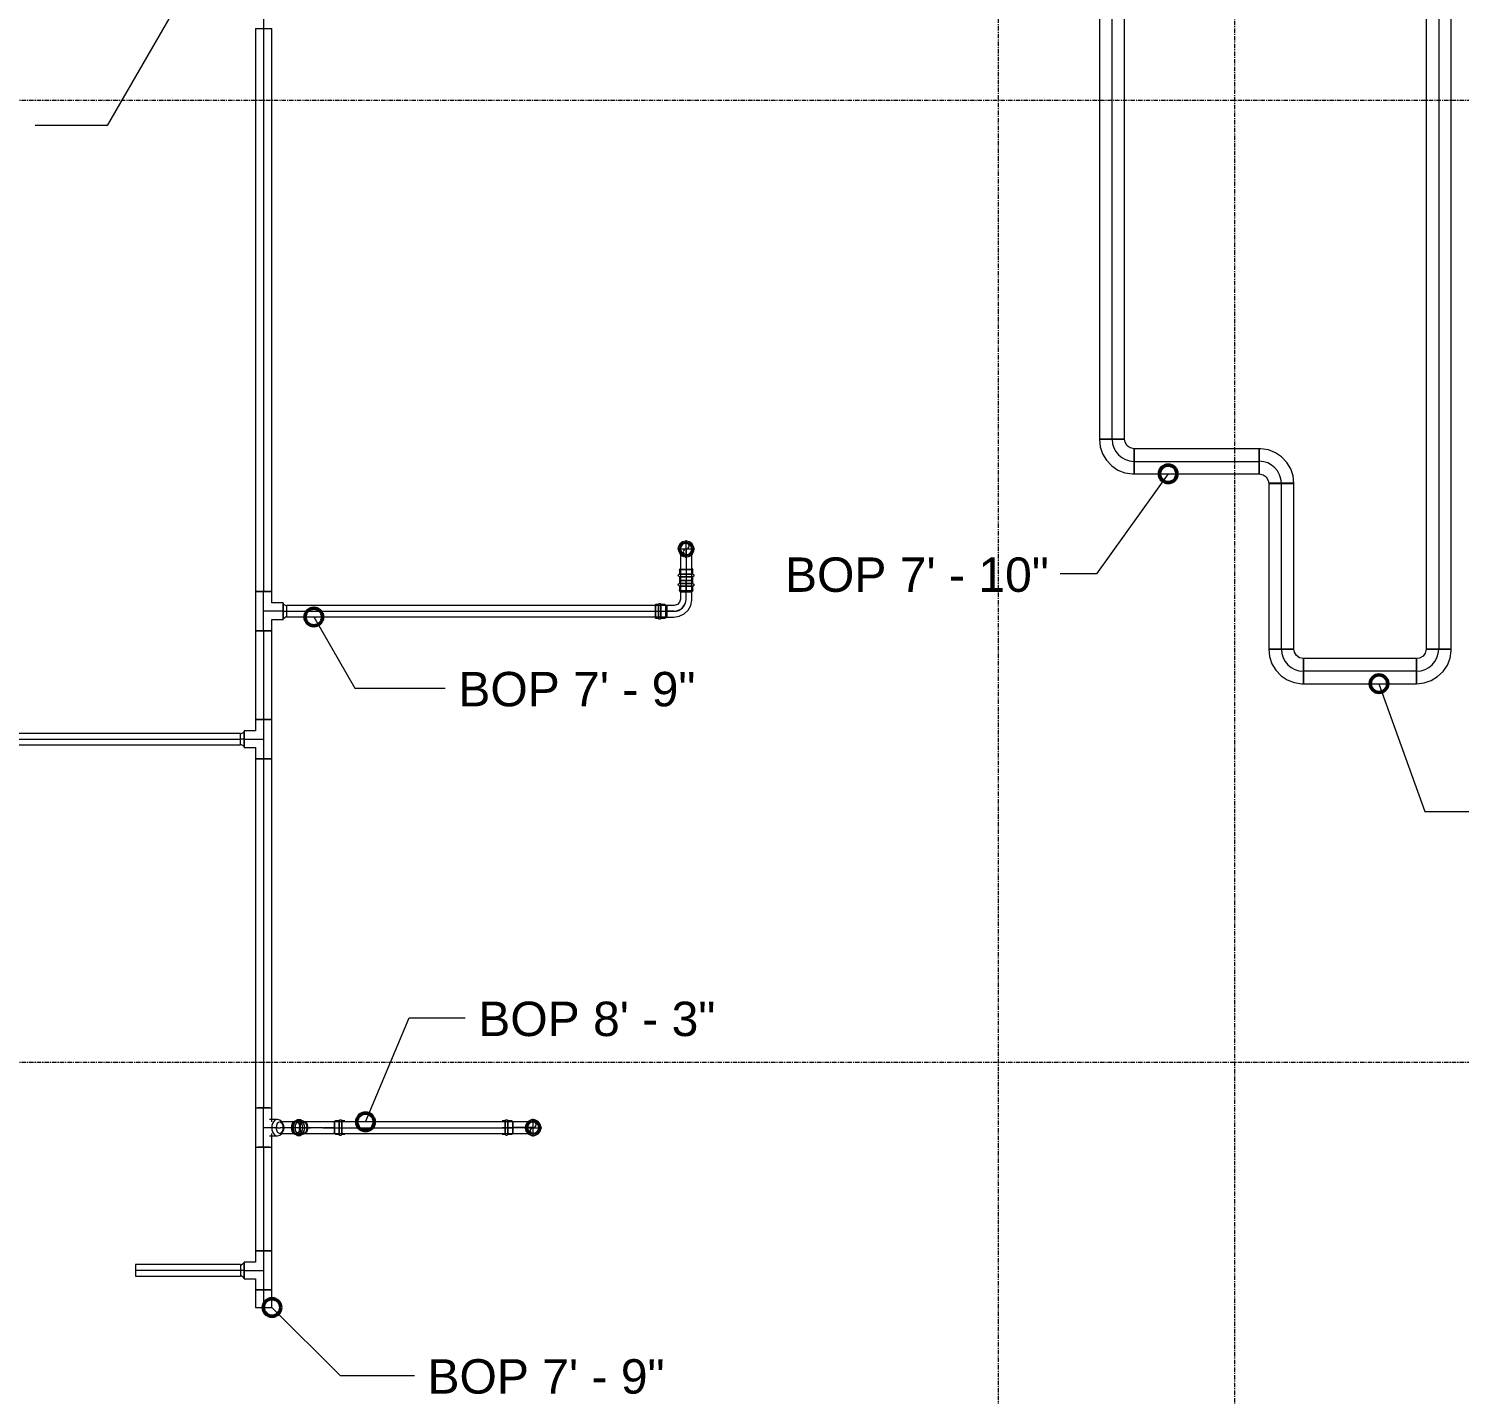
# Model space of a CAD drawing. Header units: inches. Extents: x -3679 to 241, y -496 to 1784.
# Drawn here: x -3192.9 to -3029.3, y 51 to 207.2 of the extents above; entities that cross this region are included whole.
import ezdxf

# ---------------------------------------------------------------- set-up
doc = ezdxf.new("R2010")
doc.units = ezdxf.units.IN
doc.header["$MEASUREMENT"] = 0
doc.linetypes.add('Grid Line', pattern=[0.875, 0.5, -0.125, 0.125, -0.125])
for name, color, linetype, lineweight in [('G-ANNO-DIMS', 251, 'Continuous', 9), ('P-PIPE', 1, 'Continuous', 9), ('P-PIPE-CNTR', 1, 'Continuous', 9), ('S-GRID', 8, 'Continuous', 9)]:
    doc.layers.add(name, color=color, linetype=linetype, lineweight=lineweight)
doc.styles.add('Arial', font='arial.ttf', dxfattribs={"height": 3.934132})

# ---------------------------------------------------------------- blocks, each defined once
blk = doc.blocks.new('Victaulic-VicPress316-Elbow 90-45deg Style P568_P571 - Standard-V1-FIFTH LEVEL')
at = {"layer": 'P-PIPE'}
for p, q in [((-2324.79, 162.52), (-2325.73, 162.52)), ((-2323.6, 162.52), (-2324.9, 162.52)), ((-2324.79, 162.52), (-2324.79, 161.86)), ((-2324.79, 161.86), (-2324.79, 162.52)), ((-2324.23, 162.63), (-2324.69, 162.63)), ((-2323.6, 162.63), (-2323.94, 162.63)), ((-2327.12, 161.86), (-2327.12, 161.86)), ((-2327.12, 161.86), (-2325.73, 161.86)), ((-2325.73, 161.86), (-2324.79, 161.86)), ((-2325.73, 161.21), (-2324.79, 161.21)), ((-2324.9, 161.86), (-2324.9, 161.86)), ((-2324.9, 161.86), (-2324.9, 161.86)), ((-2324.9, 161.21), (-2323.6, 161.21)), ((-2324.79, 161.86), (-2324.79, 161.21)), ((-2324.79, 161.21), (-2324.79, 161.86)), ((-2324.69, 161.1), (-2324.23, 161.1)), ((-2324.23, 161.86), (-2324.23, 161.86)), ((-2324.23, 161.86), (-2324.23, 161.86)), ((-2323.94, 161.86), (-2323.94, 161.86)), ((-2323.94, 161.86), (-2323.94, 161.86)), ((-2323.94, 161.1), (-2323.6, 161.1)), ((-2323.6, 161.86), (-2323.6, 161.86)), ((-2323.6, 161.86), (-2323.6, 161.86)), ((-2323.6, 161.86), (-2323.6, 161.86)), ((-2323.6, 161.86), (-2323.6, 161.86))]:
    blk.add_line(p, q, dxfattribs=at)
at = {"layer": 'P-PIPE', "flags": 128}
for points in [[(-2326.21, 161.86), (-2326.31, 162.26), (-2326.56, 162.58), (-2326.93, 162.76), (-2327.34, 162.75), (-2327.71, 162.56), (-2327.96, 162.24), (-2328.04, 161.86)], [(-2326.36, 161.86), (-2326.45, 162.23), (-2326.7, 162.51), (-2327.06, 162.63), (-2327.43, 162.57), (-2327.73, 162.34), (-2327.88, 162), (-2327.89, 161.86)], [(-2325.73, 162.52), (-2326.23, 162.52), (-2326.66, 162.52), (-2326.97, 162.52), (-2327.12, 162.52), (-2327.12, 162.52)], [(-2324.9, 162.52), (-2324.71, 162.63), (-2324.69, 162.63)], [(-2324.23, 162.63), (-2324.17, 162.75), (-2324.03, 162.76), (-2323.94, 162.65), (-2323.94, 162.63)], [(-2324.23, 162.63), (-2324.23, 162.54), (-2324.23, 162.29), (-2324.23, 161.93), (-2324.23, 161.86)], [(-2324.23, 161.86), (-2324.23, 162.23), (-2324.23, 162.51), (-2324.23, 162.63), (-2324.23, 162.63)], [(-2323.94, 162.63), (-2323.94, 162.54), (-2323.94, 162.29), (-2323.94, 161.93), (-2323.94, 161.86)], [(-2323.94, 161.86), (-2323.94, 162.23), (-2323.94, 162.51), (-2323.94, 162.63), (-2323.94, 162.63)], [(-2328.04, 161.86), (-2327.94, 161.47), (-2327.69, 161.15), (-2327.32, 160.97), (-2326.91, 160.98), (-2326.54, 161.17), (-2326.29, 161.49), (-2326.21, 161.86)], [(-2327.89, 161.86), (-2327.8, 161.5), (-2327.55, 161.22), (-2327.19, 161.1), (-2326.82, 161.16), (-2326.52, 161.39), (-2326.37, 161.73), (-2326.36, 161.86)], [(-2327.12, 161.21), (-2327.03, 161.21), (-2326.77, 161.21), (-2326.36, 161.21), (-2325.88, 161.21), (-2325.73, 161.21)], [(-2324.69, 161.1), (-2324.89, 161.19), (-2324.9, 161.21)], [(-2324.23, 161.1), (-2324.23, 161.19), (-2324.23, 161.44), (-2324.23, 161.8), (-2324.23, 161.86)], [(-2324.23, 161.86), (-2324.23, 161.5), (-2324.23, 161.22), (-2324.23, 161.1), (-2324.23, 161.1)], [(-2323.94, 161.1), (-2324.01, 160.98), (-2324.15, 160.97), (-2324.23, 161.08), (-2324.23, 161.1)], [(-2323.94, 161.1), (-2323.94, 161.19), (-2323.94, 161.44), (-2323.94, 161.8), (-2323.94, 161.86)], [(-2323.94, 161.86), (-2323.94, 161.5), (-2323.94, 161.22), (-2323.94, 161.1), (-2323.94, 161.1)]]:
    blk.add_lwpolyline(points, dxfattribs=at)
at = {"layer": 'P-PIPE'}
for radius, start, end in [(0.767, 0, 180), (0.767, 0, 180), (0.767, 0, 180), (0.657, 360, 180), (0.657, 0, 180), (0.657, 90, 180), (0.658, 0, 90), (0.767, 180, 360), (0.767, 180, 0), (0.767, 180, 0), (0.658, 180, 0), (0.658, 180, 0), (0.657, 180, 270), (0.658, 270, 0)]:
    blk.add_arc((-2327.12, 161.86), radius, start, end, dxfattribs=at)
blk = doc.blocks.new('Victaulic-VicPress316-Elbow 90-45deg Style P568_P571 - Standard-523083-FIFTH LEVEL')
at = {"layer": 'P-PIPE'}
for p, q in [((-0.77, 3.52), (-0.77, 3.18)), ((0.77, 3.52), (-0.77, 3.52)), ((-0.77, 3.52), (0.77, 3.52)), ((-0.66, 3.52), (-0.66, 2.22)), ((-0.66, 3.52), (0.66, 3.52)), ((0.66, 3.52), (-0.66, 3.52)), ((0.66, 2.22), (0.66, 3.52)), ((0.77, 3.18), (0.77, 3.52)), ((-0.77, 3.18), (0.77, 3.18)), ((0.77, 3.18), (-0.77, 3.18)), ((-0.77, 2.89), (-0.77, 2.44)), ((-0.77, 2.89), (0.77, 2.89)), ((0.77, 2.89), (-0.77, 2.89)), ((-0.66, 2.33), (-0.66, 1.39)), ((0, 2.33), (-0.66, 2.33)), ((-0.66, 2.33), (0, 2.33)), ((-0.66, 2.22), (0.66, 2.22)), ((0.66, 2.22), (-0.66, 2.22)), ((0, 2.33), (0.66, 2.33)), ((0.66, 2.33), (0, 2.33)), ((0, 1.39), (0, 2.33)), ((0.66, 1.39), (0.66, 2.33)), ((0.77, 2.44), (0.77, 2.89)), ((-3.18, 0.77), (-3.52, 0.77)), ((-3.52, 0.77), (-3.52, -0.77)), ((-3.52, -0.77), (-3.52, 0.77)), ((-2.22, 0.66), (-3.52, 0.66)), ((-3.52, -0.66), (-3.52, 0.66)), ((-3.52, 0.66), (-3.52, -0.66)), ((-3.18, -0.77), (-3.18, 0.77)), ((-3.18, 0.77), (-3.18, -0.77)), ((-2.44, 0.77), (-2.89, 0.77)), ((-2.89, -0.77), (-2.89, 0.77)), ((-2.89, 0.77), (-2.89, -0.77)), ((-1.39, 0.66), (-2.33, 0.66)), ((-2.33, 0), (-2.33, 0.66)), ((-2.33, 0.66), (-2.33, 0)), ((-2.22, -0.66), (-2.22, 0.66)), ((-2.22, 0.66), (-2.22, -0.66)), ((-3.52, -0.66), (-2.22, -0.66)), ((-3.52, -0.77), (-3.18, -0.77)), ((-2.89, -0.77), (-2.44, -0.77)), ((-2.33, 0), (-2.33, -0.66)), ((-2.33, -0.66), (-2.33, 0)), ((-1.39, 0), (-2.33, 0)), ((-2.33, -0.66), (-1.39, -0.66))]:
    blk.add_line(p, q, dxfattribs=at)
at = {"layer": 'P-PIPE', "flags": 128}
for points in [[(-0.77, 2.89), (-0.89, 2.96), (-0.9, 3.1), (-0.79, 3.18), (-0.77, 3.18)], [(0.77, 3.18), (0.67, 3.18), (0.42, 3.18), (0.07, 3.18), (-0.3, 3.18), (-0.6, 3.18), (-0.75, 3.18), (-0.77, 3.18)], [(-0.77, 3.18), (-0.67, 3.18), (-0.42, 3.18), (-0.07, 3.18), (0.3, 3.18), (0.6, 3.18), (0.75, 3.18), (0.77, 3.18)], [(-0.77, 2.89), (-0.67, 2.89), (-0.42, 2.89), (-0.07, 2.89), (0.3, 2.89), (0.6, 2.89), (0.75, 2.89), (0.77, 2.89)], [(0.77, 2.89), (0.67, 2.89), (0.42, 2.89), (0.07, 2.89), (-0.3, 2.89), (-0.6, 2.89), (-0.75, 2.89), (-0.77, 2.89)], [(-0.66, 2.22), (-0.77, 2.41), (-0.77, 2.44)], [(0.77, 2.44), (0.68, 2.24), (0.66, 2.22)], [(0.77, 3.18), (0.89, 3.11), (0.9, 2.98), (0.79, 2.89), (0.77, 2.89)], [(-3.18, 0.77), (-3.11, 0.89), (-2.98, 0.9), (-2.89, 0.79), (-2.89, 0.77)], [(-3.18, 0.77), (-3.18, 0.67), (-3.18, 0.42), (-3.18, 0.07), (-3.18, -0.3), (-3.18, -0.6), (-3.18, -0.75), (-3.18, -0.77)], [(-3.18, -0.77), (-3.18, -0.67), (-3.18, -0.42), (-3.18, -0.07), (-3.18, 0.3), (-3.18, 0.6), (-3.18, 0.75), (-3.18, 0.77)], [(-2.89, -0.77), (-2.89, -0.67), (-2.89, -0.42), (-2.89, -0.07), (-2.89, 0.3), (-2.89, 0.6), (-2.89, 0.75), (-2.89, 0.77)], [(-2.89, 0.77), (-2.89, 0.67), (-2.89, 0.42), (-2.89, 0.07), (-2.89, -0.3), (-2.89, -0.6), (-2.89, -0.75), (-2.89, -0.77)], [(-2.44, 0.77), (-2.24, 0.68), (-2.22, 0.66)], [(-0.66, 1.39), (-0.75, 1.04), (-1, 0.77), (-1.35, 0.66), (-1.39, 0.66)], [(-1.39, -0.66), (-0.78, -0.56), (-0.23, -0.29), (0.22, 0.13), (0.53, 0.67), (0.65, 1.27), (0.66, 1.39)], [(-2.89, -0.77), (-2.96, -0.89), (-3.1, -0.9), (-3.18, -0.79), (-3.18, -0.77)], [(-2.22, -0.66), (-2.41, -0.77), (-2.44, -0.77)]]:
    blk.add_lwpolyline(points, dxfattribs=at)
at = {"layer": 'P-PIPE'}
blk.add_arc((-1.39, 1.39), 1.39, 270, 0, dxfattribs=at)
blk = doc.blocks.new('Victaulic-VicPress316-Elbow 90-45deg Style P568_P571 - Standard-1222893-FIFTH LEVEL')
at = {"layer": 'P-PIPE'}
for p, q in [((-3162.12, 82.3), (-3162.36, 82.3)), ((-3161.45, 82.19), (-3162.36, 82.19)), ((-3161.6, 82.3), (-3161.92, 82.3)), ((-3160.58, 82.19), (-3161.53, 82.19)), ((-3157.96, 82.19), (-3159.29, 82.19)), ((-3156.78, 82.19), (-3158.07, 82.19)), ((-3157.96, 81.53), (-3157.96, 82.19)), ((-3157.96, 82.19), (-3157.96, 81.53)), ((-3157.41, 82.3), (-3157.85, 82.3)), ((-3156.78, 82.3), (-3157.12, 82.3)), ((-3162.36, 80.87), (-3161.45, 80.87)), ((-3162.36, 80.77), (-3162.12, 80.77)), ((-3161.92, 80.77), (-3161.6, 80.77)), ((-3160.58, 81.53), (-3161.53, 81.53)), ((-3161.53, 80.87), (-3160.58, 80.87)), ((-3159.29, 81.53), (-3160.58, 81.53)), ((-3159.29, 81.53), (-3157.96, 81.53)), ((-3159.29, 80.87), (-3157.96, 80.87)), ((-3158.07, 81.53), (-3158.07, 81.53)), ((-3158.07, 81.53), (-3158.07, 81.53)), ((-3158.07, 80.87), (-3156.78, 80.87)), ((-3157.96, 80.87), (-3157.96, 81.53)), ((-3157.96, 81.53), (-3157.96, 80.87)), ((-3157.85, 80.77), (-3157.41, 80.77)), ((-3157.41, 81.53), (-3157.41, 81.53)), ((-3157.41, 81.53), (-3157.41, 81.53)), ((-3157.12, 81.53), (-3157.12, 81.53)), ((-3157.12, 81.53), (-3157.12, 81.53)), ((-3157.12, 80.77), (-3156.78, 80.77)), ((-3156.78, 81.53), (-3156.78, 81.53)), ((-3156.78, 81.53), (-3156.78, 81.53)), ((-3156.78, 81.53), (-3156.78, 81.53)), ((-3156.78, 81.53), (-3156.78, 81.53))]:
    blk.add_line(p, q, dxfattribs=at)
at = {"layer": 'P-PIPE', "flags": 128}
for points in [[(-3161.33, 81.53), (-3161.4, 81.93), (-3161.58, 82.24), (-3161.85, 82.42), (-3162.17, 82.42), (-3162.44, 82.25), (-3162.63, 81.95), (-3162.71, 81.55), (-3162.71, 81.53)], [(-3160.98, 81.53), (-3161.05, 81.89), (-3161.24, 82.16), (-3161.51, 82.29), (-3161.6, 82.3)], [(-3159.29, 82.19), (-3159.87, 82.19), (-3160.38, 82.19), (-3160.58, 82.19)], [(-3158.07, 82.19), (-3157.88, 82.3), (-3157.85, 82.3)], [(-3157.41, 82.3), (-3157.34, 82.42), (-3157.2, 82.43), (-3157.12, 82.32), (-3157.12, 82.3)], [(-3157.41, 82.3), (-3157.41, 82.21), (-3157.41, 81.95), (-3157.41, 81.6), (-3157.41, 81.53)], [(-3157.41, 81.53), (-3157.41, 81.9), (-3157.41, 82.17), (-3157.41, 82.3), (-3157.41, 82.3)], [(-3157.12, 82.3), (-3157.12, 82.21), (-3157.12, 81.95), (-3157.12, 81.6), (-3157.12, 81.53)], [(-3157.12, 81.53), (-3157.12, 81.9), (-3157.12, 82.17), (-3157.12, 82.3), (-3157.12, 82.3)], [(-3162.71, 81.53), (-3162.64, 81.14), (-3162.45, 80.82), (-3162.18, 80.65), (-3161.87, 80.64), (-3161.6, 80.81), (-3161.4, 81.12), (-3161.33, 81.51), (-3161.33, 81.53)], [(-3161.6, 80.77), (-3161.31, 80.85), (-3161.1, 81.09), (-3160.99, 81.43), (-3160.98, 81.53)], [(-3160.58, 80.87), (-3160.11, 80.87), (-3159.55, 80.87), (-3159.29, 80.87)], [(-3157.85, 80.77), (-3158.05, 80.85), (-3158.07, 80.87)], [(-3157.41, 80.77), (-3157.41, 80.86), (-3157.41, 81.11), (-3157.41, 81.47), (-3157.41, 81.53)], [(-3157.41, 81.53), (-3157.41, 81.17), (-3157.41, 80.89), (-3157.41, 80.77), (-3157.41, 80.77)], [(-3157.12, 80.77), (-3157.18, 80.64), (-3157.32, 80.63), (-3157.41, 80.75), (-3157.41, 80.77)], [(-3157.12, 80.77), (-3157.12, 80.86), (-3157.12, 81.11), (-3157.12, 81.47), (-3157.12, 81.53)], [(-3157.12, 81.53), (-3157.12, 81.17), (-3157.12, 80.89), (-3157.12, 80.77), (-3157.12, 80.77)]]:
    blk.add_lwpolyline(points, dxfattribs=at)
at = {"layer": 'P-PIPE'}
for centre, major_axis, start_param, end_param in [((-3162.36, 81.53), (0, 0.766), 4.712389, 7.853982), ((-3162.36, 81.53), (0, 0.657), 4.712389, 7.853982), ((-3162.12, 81.53), (0, 0.766), 4.712389, 7.853982), ((-3161.92, 81.53), (0, 0.766), 4.712389, 7.853982), ((-3161.53, 81.53), (0, 0.658), 0, 1.570796), ((-3161.45, 81.53), (0, 0.657), 4.712389, 7.853982), ((-3161.53, 81.53), (0, 0.658), 4.712389, 6.283185), ((-3162.36, 81.53), (0, 0.766), 1.570796, 4.712389), ((-3162.36, 81.53), (0, 0.657), 1.570796, 4.712389), ((-3162.12, 81.53), (0, 0.767), 1.570796, 4.712389), ((-3161.92, 81.53), (0, 0.767), 1.570796, 4.712389), ((-3161.53, 81.53), (0, 0.657), 1.570796, 3.141593), ((-3161.45, 81.53), (0, 0.657), 1.570796, 4.712389), ((-3161.53, 81.53), (0, 0.657), 3.141593, 4.712389)]:
    blk.add_ellipse(centre, major_axis=major_axis, ratio=0.707107, start_param=start_param, end_param=end_param, dxfattribs=at)
blk = doc.blocks.new('Elbow - Welded - Generic - Standard-1127339-FIFTH LEVEL')
at = {"layer": 'P-PIPE'}
for p, q in [((1.44, 2.52), (-1.44, 2.52)), ((-1.44, 2.52), (1.44, 2.52)), ((-2.52, -1.44), (-2.52, 1.44)), ((-2.52, 1.44), (-2.52, -1.44))]:
    blk.add_line(p, q, dxfattribs=at)
at = {"layer": 'P-PIPE', "flags": 128}
for points in [[(-1.44, 2.52), (-1.53, 2.08), (-1.79, 1.72), (-2.18, 1.49), (-2.52, 1.44)], [(-2.52, -1.44), (-1.67, -1.34), (-0.85, -1.07), (-0.12, -0.62), (0.51, -0.03), (0.99, 0.68), (1.3, 1.48), (1.43, 2.33), (1.44, 2.52)]]:
    blk.add_lwpolyline(points, dxfattribs=at)

msp = doc.modelspace()

# ---------------------------------------------------------------- linework, layer by layer
at = {"layer": 'G-ANNO-DIMS'}
for p, q in [((-3176.64, 208.8), (-3183.95, 196.13)), ((-3183.95, 196.13), (-3192.18, 196.13)), ((-3062.57, 156.3), (-3070.77, 144.87)), ((-3070.77, 144.87), (-3074.95, 144.87)), ((-3160.31, 139.93), (-3155.61, 131.78)), ((-3155.61, 131.78), (-3145.28, 131.78)), ((-3038.46, 132.3), (-3033.21, 117.69)), ((-3033.21, 117.69), (-3024.27, 117.69)), ((-3154.4, 82.19), (-3149.39, 94.08)), ((-3149.39, 94.08), (-3143, 94.08)), ((-3165.1, 60.97), (-3157.31, 53.18)), ((-3157.31, 53.18), (-3148.81, 53.18))]:
    msp.add_line(p, q, dxfattribs=at)
at = {"layer": 'G-ANNO-DIMS', "lineweight": 50}
for centre in [(-3062.57, 156.3), (-3160.31, 139.93), (-3038.46, 132.3), (-3154.4, 82.19), (-3165.1, 60.97)]:
    msp.add_circle(centre, 1, dxfattribs=at)
at = {"layer": 'P-PIPE'}
for p, q in [((-3033.07, 269.48), (-3033.07, 136.25)), ((-3030.19, 136.25), (-3030.19, 269.48)), ((-3070.43, 224.75), (-3070.43, 160.25)), ((-3067.56, 160.25), (-3067.56, 224.75)), ((-3167, 207.22), (-3167, 142.83)), ((-3167, 207.22), (-3165.1, 207.22)), ((-3165.1, 142.83), (-3165.1, 207.22)), ((-3067.56, 160.25), (-3070.43, 160.25)), ((-3052.15, 159.17), (-3066.48, 159.17)), ((-3066.48, 156.3), (-3066.48, 159.17)), ((-3052.15, 156.3), (-3052.15, 159.17)), ((-3066.48, 156.3), (-3052.15, 156.3)), ((-3051.07, 155.22), (-3051.07, 136.25)), ((-3048.19, 155.22), (-3051.07, 155.22)), ((-3048.19, 136.25), (-3048.19, 155.22)), ((-3118.38, 145.38), (-3118.38, 142.91)), ((-3118.38, 145.38), (-3117.07, 145.38)), ((-3117.07, 142.91), (-3117.07, 145.38)), ((-3167, 142.83), (-3167, 138.34)), ((-3165.1, 142.83), (-3167, 142.83)), ((-3167, 142.83), (-3165.1, 142.83)), ((-3167, 142.83), (-3165.1, 142.83)), ((-3165.1, 141.54), (-3165.1, 142.83)), ((-3118.38, 142.91), (-3117.07, 142.91)), ((-3163.8, 141.54), (-3165.1, 141.54)), ((-3163.8, 139.63), (-3163.8, 141.54)), ((-3163.8, 141.54), (-3163.8, 139.63)), ((-3163.4, 141.15), (-3163.8, 141.4)), ((-3120.05, 141.24), (-3163.4, 141.24)), ((-3163.4, 139.93), (-3163.4, 141.24)), ((-3120.05, 139.93), (-3120.05, 141.24)), ((-3165.1, 138.34), (-3165.1, 139.63)), ((-3165.1, 139.63), (-3163.8, 139.63)), ((-3163.8, 139.77), (-3163.4, 140.02)), ((-3163.4, 139.93), (-3120.05, 139.93)), ((-3167, 138.34), (-3167, 128.2)), ((-3167, 138.34), (-3165.1, 138.34)), ((-3165.1, 138.34), (-3167, 138.34)), ((-3167, 138.34), (-3165.1, 138.34)), ((-3165.1, 128.2), (-3165.1, 138.34)), ((-3048.19, 136.25), (-3051.07, 136.25)), ((-3033.07, 136.25), (-3030.19, 136.25)), ((-3034.15, 135.17), (-3047.11, 135.17)), ((-3047.11, 135.17), (-3047.11, 132.3)), ((-3034.15, 135.17), (-3034.15, 132.3)), ((-3047.11, 132.3), (-3034.15, 132.3)), ((-3167, 128.2), (-3165.1, 128.2)), ((-3167, 128.2), (-3167, 126.91)), ((-3167, 128.2), (-3165.1, 128.2)), ((-3165.1, 128.2), (-3167, 128.2)), ((-3165.1, 123.72), (-3165.1, 128.2)), ((-3168.7, 126.62), (-3319.25, 126.62)), ((-3168.29, 126.77), (-3168.7, 126.52)), ((-3168.7, 125.3), (-3168.7, 126.62)), ((-3167, 126.91), (-3168.29, 126.91)), ((-3168.29, 126.91), (-3168.29, 125.01)), ((-3168.29, 125.01), (-3168.29, 126.91)), ((-3319.25, 125.3), (-3168.7, 125.3)), ((-3168.7, 125.4), (-3168.29, 125.15)), ((-3168.29, 125.01), (-3167, 125.01)), ((-3167, 125.01), (-3167, 123.72)), ((-3167, 123.72), (-3165.1, 123.72)), ((-3165.1, 123.72), (-3167, 123.72)), ((-3167, 123.72), (-3167, 83.78)), ((-3167, 123.72), (-3165.1, 123.72)), ((-3165.1, 83.78), (-3165.1, 123.72)), ((-3167, 83.78), (-3167, 79.29)), ((-3167, 83.78), (-3165.1, 83.78)), ((-3165.38, 83.78), (-3166.72, 83.78)), ((-3166.72, 83.78), (-3165.38, 83.78)), ((-3165.1, 82.2), (-3165.1, 83.78)), ((-3164.46, 82.48), (-3165.38, 82.48)), ((-3161.53, 82.19), (-3164.17, 82.19)), ((-3163.93, 81.98), (-3164.11, 82.17)), ((-3137.55, 82.19), (-3157.96, 82.19)), ((-3157.96, 80.87), (-3157.96, 82.19)), ((-3137.55, 80.87), (-3137.55, 82.19)), ((-3165.38, 80.58), (-3164.46, 80.58)), ((-3165.1, 79.29), (-3165.1, 80.86)), ((-3164.17, 80.87), (-3161.53, 80.87)), ((-3164.11, 80.89), (-3163.93, 81.09)), ((-3157.96, 80.87), (-3137.55, 80.87)), ((-3167, 79.29), (-3167, 67.45)), ((-3167, 79.29), (-3165.1, 79.29)), ((-3165.38, 79.29), (-3166.72, 79.29)), ((-3166.72, 79.29), (-3165.38, 79.29)), ((-3165.1, 67.45), (-3165.1, 79.29)), ((-3167, 67.45), (-3167, 66.16)), ((-3167, 67.45), (-3165.1, 67.45)), ((-3165.1, 67.45), (-3167, 67.45)), ((-3167, 67.45), (-3165.1, 67.45)), ((-3165.1, 62.97), (-3165.1, 67.45)), ((-3168.7, 65.87), (-3180.72, 65.87)), ((-3180.72, 65.87), (-3180.72, 64.55)), ((-3168.29, 66.02), (-3168.7, 65.77)), ((-3168.7, 65.87), (-3168.7, 64.55)), ((-3167, 66.16), (-3168.29, 66.16)), ((-3168.29, 66.16), (-3168.29, 64.26)), ((-3168.29, 64.26), (-3168.29, 66.16)), ((-3180.72, 64.55), (-3168.7, 64.55)), ((-3168.7, 64.65), (-3168.29, 64.4)), ((-3168.29, 64.26), (-3167, 64.26)), ((-3167, 64.26), (-3167, 62.97)), ((-3167, 62.97), (-3165.1, 62.97)), ((-3165.1, 62.97), (-3167, 62.97)), ((-3167, 62.97), (-3167, 60.97)), ((-3167, 62.97), (-3165.1, 62.97)), ((-3165.1, 60.97), (-3165.1, 62.97)), ((-3167, 60.97), (-3165.1, 60.97))]:
    msp.add_line(p, q, dxfattribs=at)
for centre, radius, start, end in [((-3117.72, 147.71), 0.658, 0, 180), ((-3117.72, 147.71), 0.658, 180, 0), ((-3117.72, 147.38), 0.329, 90, 270), ((-3117.72, 148.04), 0.329, 270, 90), ((-3135.22, 81.53), 0.658, 0, 180), ((-3135.22, 81.86), 0.329, 270, 90), ((-3135.22, 81.53), 0.658, 180, 0), ((-3135.22, 81.2), 0.329, 90, 270)]:
    msp.add_arc(centre, radius, start, end, dxfattribs=at)
for centre, major_axis, start_param, end_param in [((-3164.46, 81.53), (0, 0.951), 0, 3.141593), ((-3164.17, 81.53), (0, 0.657), 0, 1.570796), ((-3164.46, 81.53), (0, 0.951), 3.141593, 6.283185), ((-3164.17, 81.53), (0, 0.657), 4.712389, 6.283185), ((-3161.53, 81.53), (0, 0.657), 0, 1.570796), ((-3161.53, 81.53), (0, 0.657), 4.712389, 6.283185), ((-3164.17, 81.53), (0, 0.657), 1.570796, 3.141593), ((-3164.17, 81.53), (0, 0.657), 3.141593, 4.712389), ((-3161.53, 81.53), (0, 0.657), 1.570796, 3.141593), ((-3161.53, 81.53), (0, 0.657), 3.141593, 4.712389)]:
    msp.add_ellipse(centre, major_axis=major_axis, ratio=0.707107, start_param=start_param, end_param=end_param, dxfattribs=at)
at = {"layer": 'P-PIPE-CNTR'}
for p, q in [((-3031.63, 269.48), (-3031.63, 136.25)), ((-3031.63, 269.48), (-3031.63, 136.25)), ((-3069, 160.25), (-3069, 224.75)), ((-3069, 160.25), (-3069, 224.75)), ((-3166.05, 211.7), (-3166.05, 207.22)), ((-3166.05, 207.22), (-3166.05, 142.83)), ((-3166.05, 207.22), (-3166.05, 142.83)), ((-3066.48, 157.73), (-3052.15, 157.73)), ((-3066.48, 157.73), (-3052.15, 157.73)), ((-3049.63, 136.25), (-3049.63, 155.22)), ((-3049.63, 136.25), (-3049.63, 155.22)), ((-3118.72, 147.71), (-3116.72, 147.71)), ((-3117.72, 146.71), (-3117.72, 148.71)), ((-3117.72, 147.71), (-3117.72, 146.32)), ((-3117.72, 146.32), (-3117.72, 145.38)), ((-3117.72, 146.32), (-3117.72, 144.19)), ((-3117.72, 145.38), (-3117.72, 142.91)), ((-3117.72, 145.38), (-3117.72, 142.91)), ((-3117.72, 141.98), (-3117.72, 144.1)), ((-3166.05, 138.34), (-3166.05, 142.83)), ((-3117.72, 141.98), (-3117.72, 142.91)), ((-3163.8, 140.58), (-3166.05, 140.58)), ((-3163.8, 140.58), (-3163.4, 140.58)), ((-3163.4, 140.58), (-3120.05, 140.58)), ((-3163.4, 140.58), (-3120.05, 140.58)), ((-3120.05, 140.58), (-3119.12, 140.58)), ((-3166.05, 138.34), (-3166.05, 128.2)), ((-3166.05, 138.34), (-3166.05, 128.2)), ((-3034.15, 133.73), (-3047.11, 133.73)), ((-3034.15, 133.73), (-3047.11, 133.73)), ((-3166.05, 128.2), (-3166.05, 123.72)), ((-3319.25, 125.96), (-3168.7, 125.96)), ((-3319.25, 125.96), (-3168.7, 125.96)), ((-3168.29, 125.96), (-3168.7, 125.96)), ((-3168.29, 125.96), (-3166.05, 125.96)), ((-3166.05, 123.72), (-3166.05, 83.78)), ((-3166.05, 123.72), (-3166.05, 83.78)), ((-3166.05, 79.29), (-3166.05, 83.78)), ((-3135.22, 80.53), (-3135.22, 82.53)), ((-3164.46, 81.53), (-3166.05, 81.53)), ((-3164.46, 81.53), (-3164.17, 81.53)), ((-3161.53, 81.53), (-3164.17, 81.53)), ((-3161.53, 81.53), (-3164.17, 81.53)), ((-3161.53, 81.53), (-3160.68, 81.53)), ((-3157.96, 81.53), (-3159.16, 81.53)), ((-3157.96, 81.53), (-3137.55, 81.53)), ((-3157.96, 81.53), (-3137.55, 81.53)), ((-3136.62, 81.53), (-3138.74, 81.53)), ((-3136.62, 81.53), (-3137.55, 81.53)), ((-3135.22, 81.53), (-3136.62, 81.53)), ((-3136.22, 81.53), (-3134.22, 81.53)), ((-3166.05, 79.29), (-3166.05, 67.45)), ((-3166.05, 79.29), (-3166.05, 67.45)), ((-3166.05, 67.45), (-3166.05, 62.97)), ((-3168.7, 65.21), (-3180.72, 65.21)), ((-3168.7, 65.21), (-3180.72, 65.21)), ((-3168.29, 65.21), (-3168.7, 65.21)), ((-3168.29, 65.21), (-3166.05, 65.21)), ((-3166.05, 62.97), (-3166.05, 60.97)), ((-3166.05, 62.97), (-3166.05, 60.97))]:
    msp.add_line(p, q, dxfattribs=at)
for centre, radius, start, end in [((-3066.48, 160.25), 2.52, 180, 270), ((-3052.15, 155.22), 2.52, 0, 90), ((-3119.12, 141.98), 1.39, 270, 0), ((-3047.11, 136.25), 2.52, 180, 270), ((-3034.15, 136.25), 2.52, 270, 0)]:
    msp.add_arc(centre, radius, start, end, dxfattribs=at)
at = {"layer": 'S-GRID', "linetype": 'Grid Line'}
for p, q in [((-3082, -484.26), (-3082, 1771.74)), ((-3055, 1771.74), (-3055, -484.26)), ((228, 199), (-3666.39, 199)), ((228, 89), (-3666.39, 89))]:
    msp.add_line(p, q, dxfattribs=at)

# ---------------------------------------------------------------- block references
at = {"layer": 'P-PIPE'}
for name, p, rotation in [('Elbow - Welded - Generic - Standard-1127339-FIFTH LEVEL', (-3069, 157.73), 270), ('Elbow - Welded - Generic - Standard-1127339-FIFTH LEVEL', (-3049.63, 157.73), 90), ('Victaulic-VicPress316-Elbow 90-45deg Style P568_P571 - Standard-V1-FIFTH LEVEL', (-3279.59, -2179.42), 270), ('Elbow - Welded - Generic - Standard-1127339-FIFTH LEVEL', (-3049.63, 133.73), 270), ('Victaulic-VicPress316-Elbow 90-45deg Style P568_P571 - Standard-V1-FIFTH LEVEL', (-5462.35, 243.4), 180)]:
    msp.add_blockref(name, p, dxfattribs=dict(at, rotation=rotation))
for name, p in [('Victaulic-VicPress316-Elbow 90-45deg Style P568_P571 - Standard-523083-FIFTH LEVEL', (-3117.72, 140.58)), ('Elbow - Welded - Generic - Standard-1127339-FIFTH LEVEL', (-3031.63, 133.73)), ('Victaulic-VicPress316-Elbow 90-45deg Style P568_P571 - Standard-1222893-FIFTH LEVEL', (0, 0))]:
    msp.add_blockref(name, p, dxfattribs=at)

# ---------------------------------------------------------------- texts
at = {"layer": 'G-ANNO-DIMS', "char_height": 3.9341, "attachment_point": 1, "line_spacing_factor": 0.938532, "style": 'Arial'}
for s, insert, width in [('BOP 7\' - 10"', (-3106.41, 146.74), 35.952), ('BOP 7\' - 9"', (-3143.78, 133.65), 32.304), ('BOP 8\' - 3"', (-3141.5, 95.94), 32.304), ('BOP 7\' - 9"', (-3147.31, 55.05), 32.304)]:
    msp.add_mtext(s, dxfattribs=dict(at, insert=insert, width=width))

doc.saveas('drawing.dxf')
